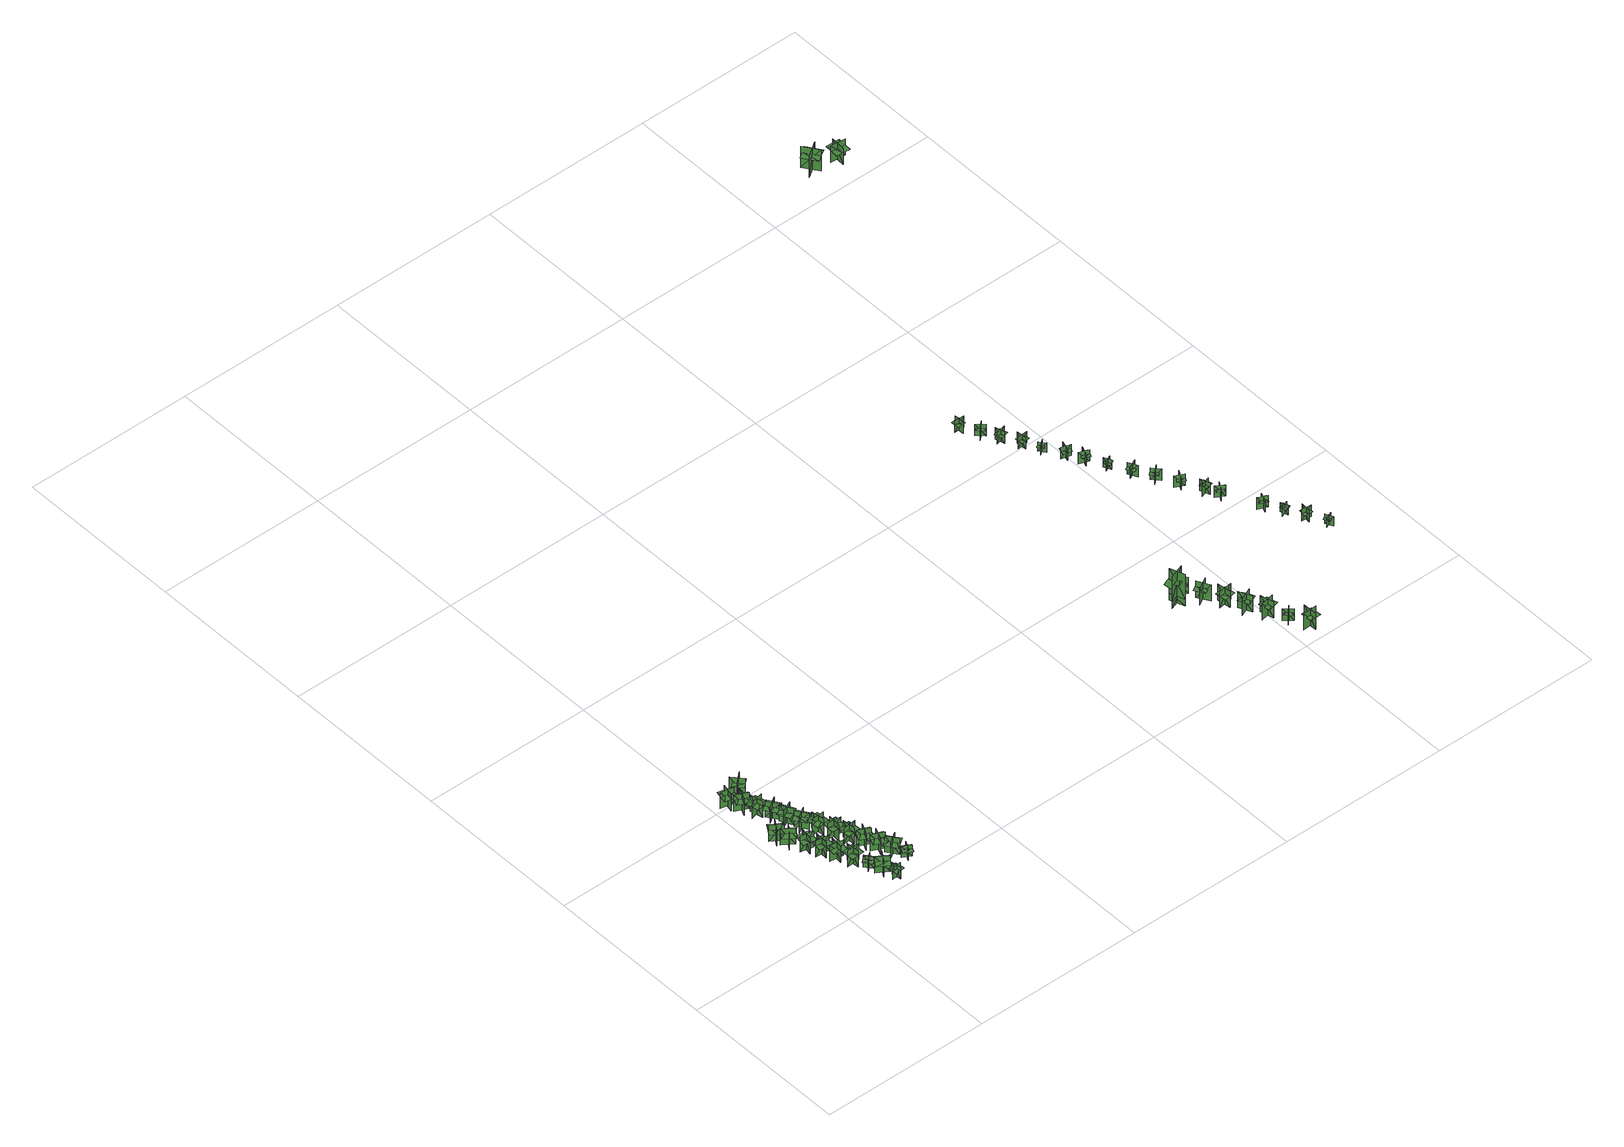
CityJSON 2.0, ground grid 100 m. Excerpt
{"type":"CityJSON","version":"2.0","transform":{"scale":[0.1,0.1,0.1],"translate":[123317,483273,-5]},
"CityObjects":{
"tree1":{"type":"SolitaryVegetationObject","geometry":[{"type":"MultiSurface","lod":"1","boundaries":[[[0,1,2]],[[0,2,3]],[[4,5,6]],[[4,6,7]],[[8,9,10]],[[8,10,11]],[[8,11,12]],[[8,12,13]]]}]},
"tree2":{"type":"SolitaryVegetationObject","geometry":[{"type":"MultiSurface","lod":"1","boundaries":[[[14,15,16]],[[14,16,17]],[[18,19,20]],[[18,20,21]],[[22,23,24]],[[22,24,25]],[[22,25,26]],[[22,26,27]]]}]},
"tree3":{"type":"SolitaryVegetationObject","geometry":[{"type":"MultiSurface","lod":"1","boundaries":[[[28,29,30]],[[28,30,31]],[[32,33,34]],[[32,34,35]],[[36,37,38]],[[36,38,39]],[[36,39,40]],[[36,40,41]]]}]},
"tree4":{"type":"SolitaryVegetationObject","geometry":[{"type":"MultiSurface","lod":"1","boundaries":[[[42,43,44]],[[42,44,45]],[[46,47,48]],[[46,48,49]],[[50,51,52]],[[50,52,53]],[[50,53,54]],[[50,54,55]]]}]},
"tree5":{"type":"SolitaryVegetationObject","geometry":[{"type":"MultiSurface","lod":"1","boundaries":[[[56,57,58]],[[56,58,59]],[[60,61,62]],[[60,62,63]],[[64,65,66]],[[64,66,67]],[[64,67,68]],[[64,68,69]]]}]},
"tree6":{"type":"SolitaryVegetationObject","geometry":[{"type":"MultiSurface","lod":"1","boundaries":[[[70,71,72]],[[70,72,73]],[[74,75,76]],[[74,76,77]],[[78,79,80]],[[78,80,81]],[[78,81,82]],[[78,82,83]]]}]},
"tree7":{"type":"SolitaryVegetationObject","geometry":[{"type":"MultiSurface","lod":"1","boundaries":[[[84,85,86]],[[84,86,87]],[[88,89,90]],[[88,90,91]],[[92,93,94]],[[92,94,95]],[[92,95,96]],[[92,96,97]]]}]},
"tree8":{"type":"SolitaryVegetationObject","geometry":[{"type":"MultiSurface","lod":"1","boundaries":[[[98,99,100]],[[98,100,101]],[[102,103,104]],[[102,104,105]],[[106,107,108]],[[106,108,109]],[[106,109,110]],[[106,110,111]]]}]},
"tree9":{"type":"SolitaryVegetationObject","geometry":[{"type":"MultiSurface","lod":"1","boundaries":[[[112,113,114]],[[112,114,115]],[[116,117,118]],[[116,118,119]],[[120,121,122]],[[120,122,123]],[[120,123,124]],[[120,124,125]]]}]},
"tree10":{"type":"SolitaryVegetationObject","geometry":[{"type":"MultiSurface","lod":"1","boundaries":[[[126,127,128]],[[126,128,129]],[[130,131,132]],[[130,132,133]],[[134,135,136]],[[134,136,137]],[[134,137,138]],[[134,138,139]]]}]},
"tree11":{"type":"SolitaryVegetationObject","geometry":[{"type":"MultiSurface","lod":"1","boundaries":[[[140,141,142]],[[140,142,143]],[[144,145,146]],[[144,146,147]],[[148,149,150]],[[148,150,151]],[[148,151,152]],[[148,152,153]]]}]},
"tree12":{"type":"SolitaryVegetationObject","geometry":[{"type":"MultiSurface","lod":"1","boundaries":[[[154,155,156]],[[154,156,157]],[[158,159,160]],[[158,160,161]],[[162,163,164]],[[162,164,165]],[[162,165,166]],[[162,166,167]]]}]},
"tree13":{"type":"SolitaryVegetationObject","geometry":[{"type":"MultiSurface","lod":"1","boundaries":[[[168,169,170]],[[168,170,171]],[[172,173,174]],[[172,174,175]],[[176,177,178]],[[176,178,179]],[[176,179,180]],[[176,180,181]]]}]},
"tree14":{"type":"SolitaryVegetationObject","geometry":[{"type":"MultiSurface","lod":"1","boundaries":[[[182,183,184]],[[182,184,185]],[[186,187,188]],[[186,188,189]],[[190,191,192]],[[190,192,193]],[[190,193,194]],[[190,194,195]]]}]},
"tree15":{"type":"SolitaryVegetationObject","geometry":[{"type":"MultiSurface","lod":"1","boundaries":[[[196,197,198]],[[196,198,199]],[[200,201,202]],[[200,202,203]],[[204,205,206]],[[204,206,207]],[[204,207,208]],[[204,208,209]]]}]},
"tree16":{"type":"SolitaryVegetationObject","geometry":[{"type":"MultiSurface","lod":"1","boundaries":[[[210,211,212]],[[210,212,213]],[[214,215,216]],[[214,216,217]],[[218,219,220]],[[218,220,221]],[[218,221,222]],[[218,222,223]]]}]},
"tree17":{"type":"SolitaryVegetationObject","geometry":[{"type":"MultiSurface","lod":"1","boundaries":[[[224,225,226]],[[224,226,227]],[[228,229,230]],[[228,230,231]],[[232,233,234]],[[232,234,235]],[[232,235,236]],[[232,236,237]]]}]},
"tree18":{"type":"SolitaryVegetationObject","geometry":[{"type":"MultiSurface","lod":"1","boundaries":[[[238,239,240]],[[238,240,241]],[[242,243,244]],[[242,244,245]],[[246,247,248]],[[246,248,249]],[[246,249,250]],[[246,250,251]]]}]},
"tree19":{"type":"SolitaryVegetationObject","geometry":[{"type":"MultiSurface","lod":"1","boundaries":[[[252,253,254]],[[252,254,255]],[[256,257,258]],[[256,258,259]],[[260,261,262]],[[260,262,263]],[[260,263,264]],[[260,264,265]]]}]},
"tree20":{"type":"SolitaryVegetationObject","geometry":[{"type":"MultiSurface","lod":"1","boundaries":[[[266,267,268]],[[266,268,269]],[[270,271,272]],[[270,272,273]],[[274,275,276]],[[274,276,277]],[[274,277,278]],[[274,278,279]]]}]},
"tree21":{"type":"SolitaryVegetationObject","geometry":[{"type":"MultiSurface","lod":"1","boundaries":[[[280,281,282]],[[280,282,283]],[[284,285,286]],[[284,286,287]],[[288,289,290]],[[288,290,291]],[[288,291,292]],[[288,292,293]]]}]},
"tree22":{"type":"SolitaryVegetationObject","geometry":[{"type":"MultiSurface","lod":"1","boundaries":[[[294,295,296]],[[294,296,297]],[[298,299,300]],[[298,300,301]],[[302,303,304]],[[302,304,305]],[[302,305,306]],[[302,306,307]]]}]},
"tree23":{"type":"SolitaryVegetationObject","geometry":[{"type":"MultiSurface","lod":"1","boundaries":[[[308,309,310]],[[308,310,311]],[[312,313,314]],[[312,314,315]],[[316,317,318]],[[316,318,319]],[[316,319,320]],[[316,320,321]]]}]},
"tree24":{"type":"SolitaryVegetationObject","geometry":[{"type":"MultiSurface","lod":"1","boundaries":[[[322,323,324]],[[322,324,325]],[[326,327,328]],[[326,328,329]],[[330,331,327]],[[330,327,326]],[[332,333,323]],[[332,323,322]],[[334,335,336]],[[334,336,337]],[[338,339,340]],[[338,340,341]]]}]},
"tree25":{"type":"SolitaryVegetationObject","geometry":[{"type":"MultiSurface","lod":"1","boundaries":[[[342,343,344]],[[342,344,345]],[[346,347,348]],[[346,348,349]],[[350,351,352]],[[350,352,353]],[[350,353,354]],[[350,354,355]]]}]},
"tree26":{"type":"SolitaryVegetationObject","geometry":[{"type":"MultiSurface","lod":"1","boundaries":[[[356,357,358]],[[356,358,359]],[[360,361,362]],[[360,362,363]],[[364,365,366]],[[364,366,367]],[[364,367,368]],[[364,368,369]]]}]},
"tree27":{"type":"SolitaryVegetationObject","geometry":[{"type":"MultiSurface","lod":"1","boundaries":[[[370,371,372]],[[370,372,373]],[[374,375,376]],[[374,376,377]],[[378,379,380]],[[378,380,381]],[[378,381,382]],[[378,382,383]]]}]},
"tree28":{"type":"SolitaryVegetationObject","geometry":[{"type":"MultiSurface","lod":"1","boundaries":[[[384,385,386]],[[384,386,387]],[[388,389,390]],[[388,390,391]],[[392,393,394]],[[392,394,395]],[[392,395,396]],[[392,396,397]]]}]},
"tree29":{"type":"SolitaryVegetationObject","geometry":[{"type":"MultiSurface","lod":"1","boundaries":[[[398,399,400]],[[398,400,401]],[[402,403,404]],[[402,404,405]],[[406,407,408]],[[406,408,409]],[[406,409,410]],[[406,410,411]]]}]},
"tree30":{"type":"SolitaryVegetationObject","geometry":[{"type":"MultiSurface","lod":"1","boundaries":[[[412,413,414]],[[412,414,415]],[[416,417,418]],[[416,418,419]],[[420,421,422]],[[420,422,423]],[[420,423,424]],[[420,424,425]]]}]},
"tree31":{"type":"SolitaryVegetationObject","geometry":[{"type":"MultiSurface","lod":"1","boundaries":[[[426,427,428]],[[426,428,429]],[[430,431,432]],[[430,432,433]],[[434,435,436]],[[434,436,437]],[[434,437,438]],[[434,438,439]]]}]},
"tree32":{"type":"SolitaryVegetationObject","geometry":[{"type":"MultiSurface","lod":"1","boundaries":[[[440,441,442]],[[440,442,443]],[[444,445,446]],[[444,446,447]],[[448,449,450]],[[448,450,451]],[[448,451,452]],[[448,452,453]]]}]},
"tree33":{"type":"SolitaryVegetationObject","geometry":[{"type":"MultiSurface","lod":"1","boundaries":[[[454,455,456]],[[454,456,457]],[[458,459,460]],[[458,460,461]],[[462,463,464]],[[462,464,465]],[[462,465,466]],[[462,466,467]]]}]},
"tree34":{"type":"SolitaryVegetationObject","geometry":[{"type":"MultiSurface","lod":"1","boundaries":[[[468,469,470]],[[468,470,471]],[[472,473,474]],[[472,474,475]],[[476,477,478]],[[476,478,479]],[[476,479,480]],[[476,480,481]]]}]},
"tree35":{"type":"SolitaryVegetationObject","geometry":[{"type":"MultiSurface","lod":"1","boundaries":[[[482,483,484]],[[482,484,485]],[[486,487,488]],[[486,488,489]],[[490,491,492]],[[490,492,493]],[[490,493,494]],[[490,494,495]]]}]},
"tree36":{"type":"SolitaryVegetationObject","geometry":[{"type":"MultiSurface","lod":"1","boundaries":[[[496,497,498]],[[496,498,499]],[[500,501,502]],[[500,502,503]],[[504,505,506]],[[504,506,507]],[[504,507,508]],[[504,508,509]]]}]},
"tree37":{"type":"SolitaryVegetationObject","geometry":[{"type":"MultiSurface","lod":"1","boundaries":[[[510,511,512]],[[510,512,513]],[[514,515,516]],[[514,516,517]],[[518,519,520]],[[518,520,521]],[[518,521,522]],[[518,522,523]]]}]},
"tree38":{"type":"SolitaryVegetationObject","geometry":[{"type":"MultiSurface","lod":"1","boundaries":[[[524,525,526]],[[524,526,527]],[[528,529,530]],[[528,530,531]],[[532,533,534]],[[532,534,535]],[[532,535,536]],[[532,536,537]]]}]},
"tree39":{"type":"SolitaryVegetationObject","geometry":[{"type":"MultiSurface","lod":"1","boundaries":[[[538,539,540]],[[538,540,541]],[[542,543,544]],[[542,544,545]],[[546,547,548]],[[546,548,549]],[[546,549,550]],[[546,550,551]]]}]},
"tree40":{"type":"SolitaryVegetationObject","geometry":[{"type":"MultiSurface","lod":"1","boundaries":[[[552,553,554]],[[552,554,555]],[[556,557,558]],[[556,558,559]],[[560,561,562]],[[560,562,563]],[[560,563,564]],[[560,564,565]]]}]},
"tree41":{"type":"SolitaryVegetationObject","geometry":[{"type":"MultiSurface","lod":"1","boundaries":[[[566,567,568]],[[566,568,569]],[[570,571,572]],[[570,572,573]],[[574,575,576]],[[574,576,577]],[[574,577,578]],[[574,578,579]]]}]},
"tree42":{"type":"SolitaryVegetationObject","geometry":[{"type":"MultiSurface","lod":"1","boundaries":[[[580,581,582]],[[580,582,583]],[[584,585,586]],[[584,586,587]],[[588,589,590]],[[588,590,591]],[[588,591,592]],[[588,592,593]]]}]},
"tree43":{"type":"SolitaryVegetationObject","geometry":[{"type":"MultiSurface","lod":"1","boundaries":[[[594,595,596]],[[594,596,597]],[[598,599,600]],[[598,600,601]],[[602,603,604]],[[602,604,605]],[[602,605,606]],[[602,606,607]]]}]},
"tree44":{"type":"SolitaryVegetationObject","geometry":[{"type":"MultiSurface","lod":"1","boundaries":[[[608,609,610]],[[608,610,611]],[[612,613,614]],[[612,614,615]],[[616,617,618]],[[616,618,619]],[[616,619,620]],[[616,620,621]]]}]},
"tree45":{"type":"SolitaryVegetationObject","geometry":[{"type":"MultiSurface","lod":"1","boundaries":[[[622,623,624]],[[622,624,625]],[[626,627,628]],[[626,628,629]],[[630,631,632]],[[630,632,633]],[[630,633,634]],[[630,634,635]]]}]},
"tree46":{"type":"SolitaryVegetationObject","geometry":[{"type":"MultiSurface","lod":"1","boundaries":[[[636,637,638]],[[636,638,639]],[[640,641,642]],[[640,642,643]],[[644,645,646]],[[644,646,647]],[[644,647,648]],[[644,648,649]]]}]},
"tree47":{"type":"SolitaryVegetationObject","geometry":[{"type":"MultiSurface","lod":"1","boundaries":[[[650,651,652]],[[650,652,653]],[[654,655,656]],[[654,656,657]],[[658,659,660]],[[658,660,661]],[[658,661,662]],[[658,662,663]]]}]},
"tree48":{"type":"SolitaryVegetationObject","geometry":[{"type":"MultiSurface","lod":"1","boundaries":[[[664,665,666]],[[664,666,667]],[[668,669,670]],[[668,670,671]],[[672,673,674]],[[672,674,675]],[[672,675,676]],[[672,676,677]]]}]},
"tree49":{"type":"SolitaryVegetationObject","geometry":[{"type":"MultiSurface","lod":"1","boundaries":[[[678,679,680]],[[678,680,681]],[[682,683,684]],[[682,684,685]],[[686,687,688]],[[686,688,689]],[[686,690,691]],[[686,691,687]]]}]},
"tree50":{"type":"SolitaryVegetationObject","geometry":[{"type":"MultiSurface","lod":"1","boundaries":[[[692,693,694]],[[692,694,695]],[[696,697,698]],[[696,698,699]],[[700,701,702]],[[700,702,703]],[[700,703,704]],[[700,704,705]]]}]}
},
"vertices":[
[34,643,55],[99,600,55],[99,600,163],[34,643,163],[44,592,55],[87,657,55],[87,657,163],[44,592,163],[44,592,133],[77,571,133],[119,636,133],[87,657,133],[54,678,133],[12,613,133],
[123,539,56],[62,587,56],[62,587,164],[123,539,164],[117,590,56],[69,529,56],[69,529,164],[117,590,164],[117,590,133],[87,614,133],[39,553,133],[69,529,133],[100,505,133],[148,566,133],
[101,483,56],[177,468,56],[177,468,163],[101,483,163],[129,440,56],[145,516,56],[145,516,163],[129,440,163],[129,440,133],[167,432,133],[183,508,133],[145,516,133],[107,524,133],[91,448,133],
[137,406,55],[215,399,55],[215,399,163],[137,406,163],[170,366,55],[177,443,55],[177,443,163],[170,366,163],[170,366,133],[209,362,133],[216,440,133],[177,443,133],[139,447,133],[132,370,133],
[204,294,55],[215,370,55],[215,370,163],[204,294,163],[246,324,55],[169,336,55],[169,336,163],[246,324,163],[246,324,132],[251,363,132],[175,374,132],[169,336,132],[163,297,132],[240,286,132],
[210,248,55],[287,253,55],[287,253,163],[210,248,163],[249,213,55],[244,291,55],[244,291,163],[249,213,163],[249,213,133],[287,216,133],[282,293,133],[244,291,133],[205,288,133],[210,211,133],
[264,157,56],[306,193,56],[306,193,133],[264,157,133],[301,154,56],[265,196,56],[265,196,133],[301,154,133],[301,154,112],[322,172,112],[286,214,112],[265,196,112],[244,178,112],[280,136,112],
[87,965,53],[12,981,53],[12,981,160],[87,965,160],[60,1008,53],[43,933,53],[43,933,160],[60,1008,160],[60,1008,130],[22,1017,130],[5,941,130],[43,933,130],[81,925,130],[98,1000,130],
[295,75,56],[337,139,56],[337,139,163],[295,75,163],[345,85,56],[281,128,56],[281,128,163],[345,85,163],[345,85,133],[367,117,133],[302,160,133],[281,128,133],[259,95,133],[324,53,133],
[349,10,56],[341,65,56],[341,65,133],[349,10,133],[371,40,56],[317,31,56],[317,31,133],[371,40,133],[371,40,112],[367,67,112],[312,58,112],[317,31,112],[321,4,112],[375,13,112],
[119,888,53],[49,922,53],[49,922,161],[119,888,161],[102,937,53],[69,867,53],[69,867,161],[102,937,161],[102,937,130],[68,954,130],[34,884,130],[69,867,130],[103,850,130],[137,920,130],
[128,794,55],[112,870,55],[112,870,163],[128,794,163],[156,838,55],[81,821,55],[81,821,163],[156,838,163],[156,838,133],[148,875,133],[72,859,133],[81,821,133],[89,783,133],[165,800,133],
[138,789,54],[182,726,54],[182,726,161],[138,789,161],[129,739,54],[192,783,54],[192,783,161],[129,739,161],[129,739,131],[151,707,131],[214,751,131],[192,783,131],[170,815,131],[106,770,131],
[159,671,53],[228,706,53],[228,706,161],[159,671,161],[207,654,53],[173,723,53],[173,723,161],[207,654,161],[207,654,131],[242,672,131],[207,741,131],[173,723,131],[138,706,131],[173,637,131],
[252,632,54],[188,589,54],[188,589,161],[252,632,161],[202,642,54],[245,578,54],[245,578,161],[202,642,161],[202,642,131],[170,620,131],[213,556,131],[245,578,131],[277,600,131],[234,664,131],
[271,501,55],[262,578,55],[262,578,163],[271,501,163],[303,541,55],[226,533,55],[226,533,163],[303,541,163],[303,541,133],[299,580,133],[222,572,133],[226,533,133],[230,495,133],[307,503,133],
[110,967,67],[171,1021,67],[171,1021,176],[110,967,176],[162,964,67],[162,964,176],[108,1025,176],[108,1025,67],[162,964,142],[187,987,142],[144,1035,142],[119,1013,142],[93,990,142],[137,942,142],
[305,495,56],[298,418,56],[298,418,164],[305,495,164],[265,463,56],[342,455,56],[342,455,164],[265,463,164],[265,463,134],[261,424,134],[338,417,134],[342,455,134],[346,494,134],[269,501,134],
[303,383,56],[380,390,56],[380,390,164],[303,383,164],[342,350,56],[336,427,56],[336,427,164],[342,350,164],[342,350,134],[381,353,134],[374,430,134],[336,427,134],[297,424,134],[303,347,134],
[407,297,56],[337,332,56],[337,332,164],[407,297,164],[391,346,56],[356,277,56],[356,277,164],[391,346,164],[391,346,134],[356,363,134],[321,294,134],[356,277,134],[391,260,134],[425,329,134],
[438,230,56],[367,261,56],[367,261,164],[438,230,164],[420,278,56],[389,207,56],[389,207,164],[420,278,164],[420,278,134],[384,293,134],[353,222,134],[389,207,134],[424,191,134],[455,262,134],
[462,145,58],[417,208,58],[417,208,165],[462,145,165],[471,196,58],[408,151,58],[408,151,165],[471,196,165],[471,196,135],[448,227,135],[385,182,135],[408,151,135],[430,119,135],[493,164,135],
[463,83,60],[490,132,60],[490,132,137],[463,83,137],[498,93,60],[450,120,60],[450,120,137],[498,93,137],[498,93,115],[512,117,115],[464,144,115],[450,120,115],[436,96,115],[485,69,115],
[2652,611,87],[2737,643,87],[2738,641,257],[2653,610,257],[2714,582,87],[2683,667,87],[2682,667,257],[2713,582,257],[2713,582,42],[2682,667,42],[2653,610,42],[2738,641,42],[2652,610,170],[2737,642,170],[2721,685,186],[2636,653,186],[2726,637,196],[2662,613,196],[2674,581,206],[2738,605,206],
[2784,640,42],[2721,692,42],[2721,692,151],[2784,640,151],[2778,692,42],[2778,692,151],[2727,629,151],[2727,629,42],[2778,692,116],[2752,713,116],[2711,663,116],[2737,642,116],[2764,620,116],[2805,671,116],
[2843,582,42],[2772,542,42],[2772,542,151],[2843,582,151],[2793,596,42],[2793,596,151],[2833,525,151],[2833,525,42],[2793,596,117],[2764,579,117],[2795,523,117],[2825,539,117],[2855,556,117],[2823,613,117],
[2831,459,44],[2912,469,44],[2912,469,152],[2831,459,152],[2873,427,44],[2873,427,152],[2863,508,152],[2863,508,44],[2873,427,118],[2906,431,118],[2898,496,118],[2865,492,118],[2831,487,118],[2839,423,118],
[2938,330,41],[2904,405,41],[2904,405,150],[2938,330,150],[2956,379,41],[2956,379,150],[2882,346,150],[2882,346,41],[2956,379,116],[2942,410,116],[2883,384,116],[2897,353,116],[2910,322,116],[2970,348,116],
[2986,229,43],[2968,308,43],[2968,308,151],[2986,229,151],[3014,273,43],[3014,273,151],[2934,255,151],[2934,255,43],[3014,273,117],[3006,306,117],[2942,291,117],[2950,258,117],[2958,225,117],[3021,240,117],
[3050,149,43],[3007,188,43],[3007,188,121],[3050,149,121],[3048,186,43],[3048,186,121],[3008,143,121],[3008,143,43],[3048,186,97],[3030,202,97],[2999,168,97],[3016,152,97],[3034,135,97],[3066,169,97],
[3087,30,44],[3084,112,44],[3084,112,152],[3087,30,152],[3122,69,44],[3122,69,152],[3041,66,152],[3041,66,44],[3122,69,118],[3121,103,118],[3056,100,118],[3057,66,118],[3059,32,118],[3124,35,118],
[2692,2289,55],[2692,2231,55],[2692,2231,133],[2692,2289,133],[2666,2263,55],[2666,2263,133],[2724,2263,133],[2724,2263,55],[2666,2263,108],[2666,2238,108],[2712,2238,108],[2712,2263,108],[2712,2287,108],[2666,2287,108],
[2767,2143,54],[2725,2183,54],[2725,2183,132],[2767,2143,132],[2766,2180,54],[2766,2180,132],[2725,2138,132],[2725,2138,54],[2766,2180,107],[2749,2197,107],[2716,2164,107],[2734,2147,107],[2751,2130,107],[2783,2163,107],
[2771,2063,53],[2827,2078,53],[2827,2078,131],[2771,2063,131],[2803,2044,53],[2803,2044,131],[2788,2100,131],[2788,2100,53],[2803,2044,106],[2827,2051,106],[2814,2095,106],[2791,2089,106],[2768,2083,106],[2780,2038,106],
[2827,1970,53],[2885,1975,53],[2885,1975,130],[2827,1970,130],[2855,1946,53],[2855,1946,130],[2850,2004,130],[2850,2004,53],[2855,1946,106],[2879,1948,106],[2876,1995,106],[2851,1992,106],[2827,1990,106],[2831,1944,106],
[2917,1892,53],[2881,1863,53],[2881,1863,116],[2917,1892,116],[2888,1895,53],[2888,1895,116],[2916,1859,116],[2916,1859,53],[2888,1895,96],[2872,1883,96],[2895,1854,96],[2911,1866,96],[2926,1878,96],[2903,1907,96],
[2937,1777,53],[2993,1761,53],[2993,1761,130],[2937,1777,130],[2956,1745,53],[2956,1745,130],[2972,1801,130],[2972,1801,53],[2956,1745,106],[2979,1738,106],[2992,1783,106],[2968,1790,106],[2945,1796,106],[2932,1752,106],
[3003,1659,50],[3023,1713,50],[3023,1713,127],[3003,1659,127],[3037,1674,50],[3037,1674,127],[2982,1695,127],[2982,1695,50],[3037,1674,103],[3045,1697,103],[3002,1713,103],[2993,1691,103],[2984,1668,103],[3028,1651,103],
[3051,1566,52],[3093,1586,52],[3093,1586,114],[3051,1566,114],[3079,1556,52],[3079,1556,114],[3059,1598,114],[3059,1598,52],[3079,1556,94],[3096,1564,94],[3081,1598,94],[3063,1590,94],[3046,1581,94],[3061,1548,94],
[3116,1481,52],[3142,1429,52],[3142,1429,129],[3116,1481,129],[3104,1446,52],[3104,1446,129],[3156,1472,129],[3156,1472,52],[3104,1446,105],[3115,1424,105],[3157,1445,105],[3146,1467,105],[3135,1488,105],[3093,1467,105],
[3212,1374,51],[3168,1336,51],[3168,1336,129],[3212,1374,129],[3175,1377,51],[3175,1377,129],[3213,1333,129],[3213,1333,51],[3175,1377,104],[3156,1361,104],[3187,1326,104],[3205,1342,104],[3223,1358,104],[3193,1393,104],
[3242,1219,50],[3270,1270,50],[3270,1270,128],[3242,1219,128],[3278,1230,50],[3278,1230,128],[3227,1258,128],[3227,1258,50],[3278,1230,103],[3289,1251,103],[3249,1273,103],[3237,1252,103],[3225,1231,103],[3266,1208,103],
[3329,1102,50],[3310,1157,50],[3310,1157,127],[3329,1102,127],[3345,1136,50],[3345,1136,127],[3291,1117,127],[3291,1117,50],[3345,1136,103],[3337,1159,103],[3293,1143,103],[3302,1120,103],[3310,1098,103],[3353,1113,103],
[3380,1044,47],[3331,1075,47],[3331,1075,124],[3380,1044,124],[3371,1080,47],[3371,1080,124],[3341,1031,124],[3341,1031,47],[3371,1080,100],[3351,1093,100],[3326,1054,100],[3347,1041,100],[3367,1028,100],[3392,1067,100],
[3489,848,46],[3436,872,46],[3436,872,123],[3489,848,123],[3475,883,46],[3475,883,123],[3452,830,123],[3452,830,46],[3475,883,99],[3453,893,99],[3434,851,99],[3456,841,99],[3478,831,99],[3498,873,99],
[3527,741,45],[3513,785,45],[3513,785,107],[3527,741,107],[3541,768,45],[3541,768,107],[3497,753,107],[3497,753,45],[3541,768,88],[3534,786,88],[3499,774,88],[3505,756,88],[3512,737,88],[3547,749,88],
[3548,664,45],[3605,658,45],[3605,658,122],[3548,664,122],[3571,635,45],[3571,635,122],[3577,693,122],[3577,693,45],[3571,635,98],[3595,633,98],[3600,679,98],[3576,682,98],[3552,684,98],[3547,638,98],
[3652,566,45],[3610,546,45],[3610,546,107],[3652,566,107],[3623,576,45],[3623,576,107],[3643,533,107],[3643,533,45],[3623,576,88],[3606,567,88],[3622,534,88],[3639,542,88],[3657,550,88],[3641,584,88],
[3374,4238,16],[3434,4151,16],[3434,4151,157],[3374,4238,157],[3359,4155,16],[3447,4216,16],[3447,4216,157],[3359,4155,157],[3379,4231,120],[3434,4151,120],[3469,4175,120],[3413,4255,120],[3344,4207,120],[3400,4127,120],
[3553,4124,4],[3561,4212,4],[3561,4212,113],[3553,4124,113],[3607,4169,4],[3519,4177,4],[3519,4177,113],[3607,4169,113],[3560,4129,78],[3600,4126,78],[3607,4214,78],[3566,4217,78],[3525,4219,78],[3519,4132,78]
]}
